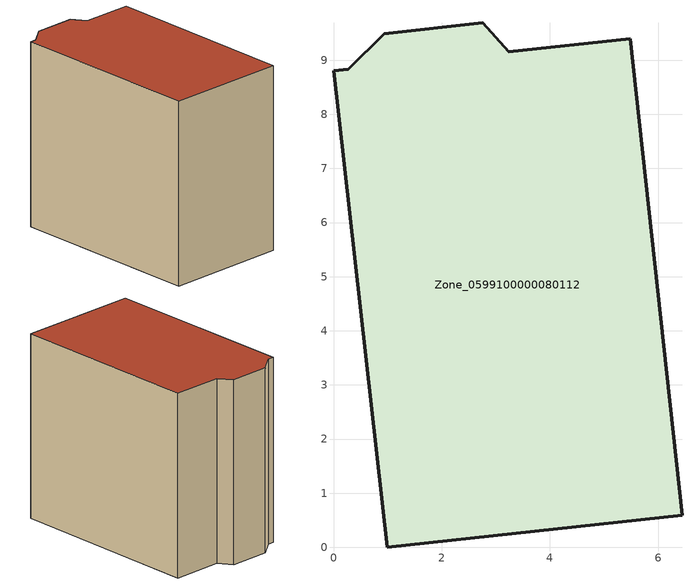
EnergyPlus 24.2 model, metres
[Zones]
Zone_0599100000080112
 floor ground (C_G): 0.27,8.83 0.94,9.49 2.76,9.69 3.24,9.15 5.48,9.39 6.44,0.59 1,0 0,8.8 z0
 wall outside (C_F): 1,0 6.44,0.59 5.48,9.39 3.24,9.15 2.76,9.69 0.94,9.49 0.27,8.83 0,8.8 1,0 z0:8.39
 roof outside (C_R): 0.94,9.49 0.27,8.83 0,8.8 1,0 6.44,0.59 5.48,9.39 3.24,9.15 2.76,9.69 z8.39
[BUILDING]
Pand.0599100000080112: North Axis=0; Terrain=City; Loads Convergence Tolerance Value=0.04; Temperature Convergence Tolerance Value=0.4; Solar Distribution=FullExterior; Maximum Number of Warmup Days=25; Minimum Number of Warmup Days=1
[Site:Location]
Rotterdam.The.Hague.AP_ZH_NLD Design_Conditions: Latitude=51.96; Longitude=4.45; Time Zone=1; Elevation=-4.5
[SITE:GROUNDTEMPERATURE:BUILDINGSURFACE]
18, 18, 18, 18, 18, 18, 18, 18, 18, 18, 18, 18
[MATERIAL] Thermal Absorptance=0.9; Solar Absorptance=0.7; Visible Absorptance=0.7
Name | Roughness | Thickness | Conductivity | Density | Specific Heat
G.TC.1946 | MediumSmooth | 0.15 | 1 | 540 | 1210
F.TC.1946 | Rough | 0.3 | 0.857143 | 1920 | 840
R.TC.1946 | MediumRough | 0.2 | 0.909091 | 1500 | 1000
[CONSTRUCTION]
C_G: G.TC.1946
C_F: F.TC.1946
C_R: R.TC.1946
[ZONE]
Zone_0599100000080112: Type=1; Multiplier=1; Ceiling Height=Autocalculate; Volume=Autocalculate; Floor Area=autocalculate; Part of Total Floor Area=Yes
[ZONEINFILTRATION:DESIGNFLOWRATE]
Infil_Zone_0599100000080112: Zone or ZoneList or Space or SpaceList=Zone_0599100000080112; Schedule=AlwaysOn; Design Flow Rate Calculation Method=Flow/Area; Flow Rate per Floor Area=0.003; Constant Term Coefficient=1; Temperature Term Coefficient=0; Velocity Term Coefficient=0; Velocity Squared Term Coefficient=0
[HVACTEMPLATE:ZONE:IDEALLOADSAIRSYSTEM]
Zone_0599100000080112: Maximum Heating Supply Air Temperature=50; Minimum Cooling Supply Air Temperature=13; Maximum Heating Supply Air Humidity Ratio=0.0156; Minimum Cooling Supply Air Humidity Ratio=0.0077; Heating Limit=NoLimit; Cooling Limit=NoLimit; Dehumidification Control Type=ConstantSensibleHeatRatio; Cooling Sensible Heat Ratio=0.7; Dehumidification Setpoint=60; Humidification Control Type=None; Humidification Setpoint=30; Outdoor Air Method=None; Outdoor Air Flow Rate per Person=0.00944; Outdoor Air Flow Rate per Zone Floor Area=0; Outdoor Air Flow Rate per Zone=0; Demand Controlled Ventilation Type=None; Outdoor Air Economizer Type=NoEconomizer; Heat Recovery Type=None; Sensible Heat Recovery Effectiveness=0.7; Latent Heat Recovery Effectiveness=0.65
[ZONECONTROL:THERMOSTAT]
ThermostatControl_Zone_0599100000080112: Zone or ZoneList=Zone_0599100000080112; Control Type Schedule=DualSetpointControlType; Control 1=Thermostat_Zone_0599100000080112; Temperature Difference Between Cutout And Setpoint=0
[THERMOSTATSETPOINT:DUALSETPOINT]
Thermostat_Zone_0599100000080112: Heating Setpoint Temperature Schedule=HeatingSetpoint_Zone_0599100000080112; Cooling Setpoint Temperature Schedule=CoolingSetpoint_Zone_0599100000080112
[SCHEDULE:COMPACT]
HeatingSetpoint_Zone_0599100000080112: Through: 12/31, For: AllDays, Until: 24:00, 21
CoolingSetpoint_Zone_0599100000080112: Through: 12/31, For: AllDays, Until: 24:00, 24
DualSetpointControlType: Through: 12/31, For: AllDays, Until: 24:00, 4
AlwaysOn: Through: 12/31, For: AllDays, Until: 24:00, 1
